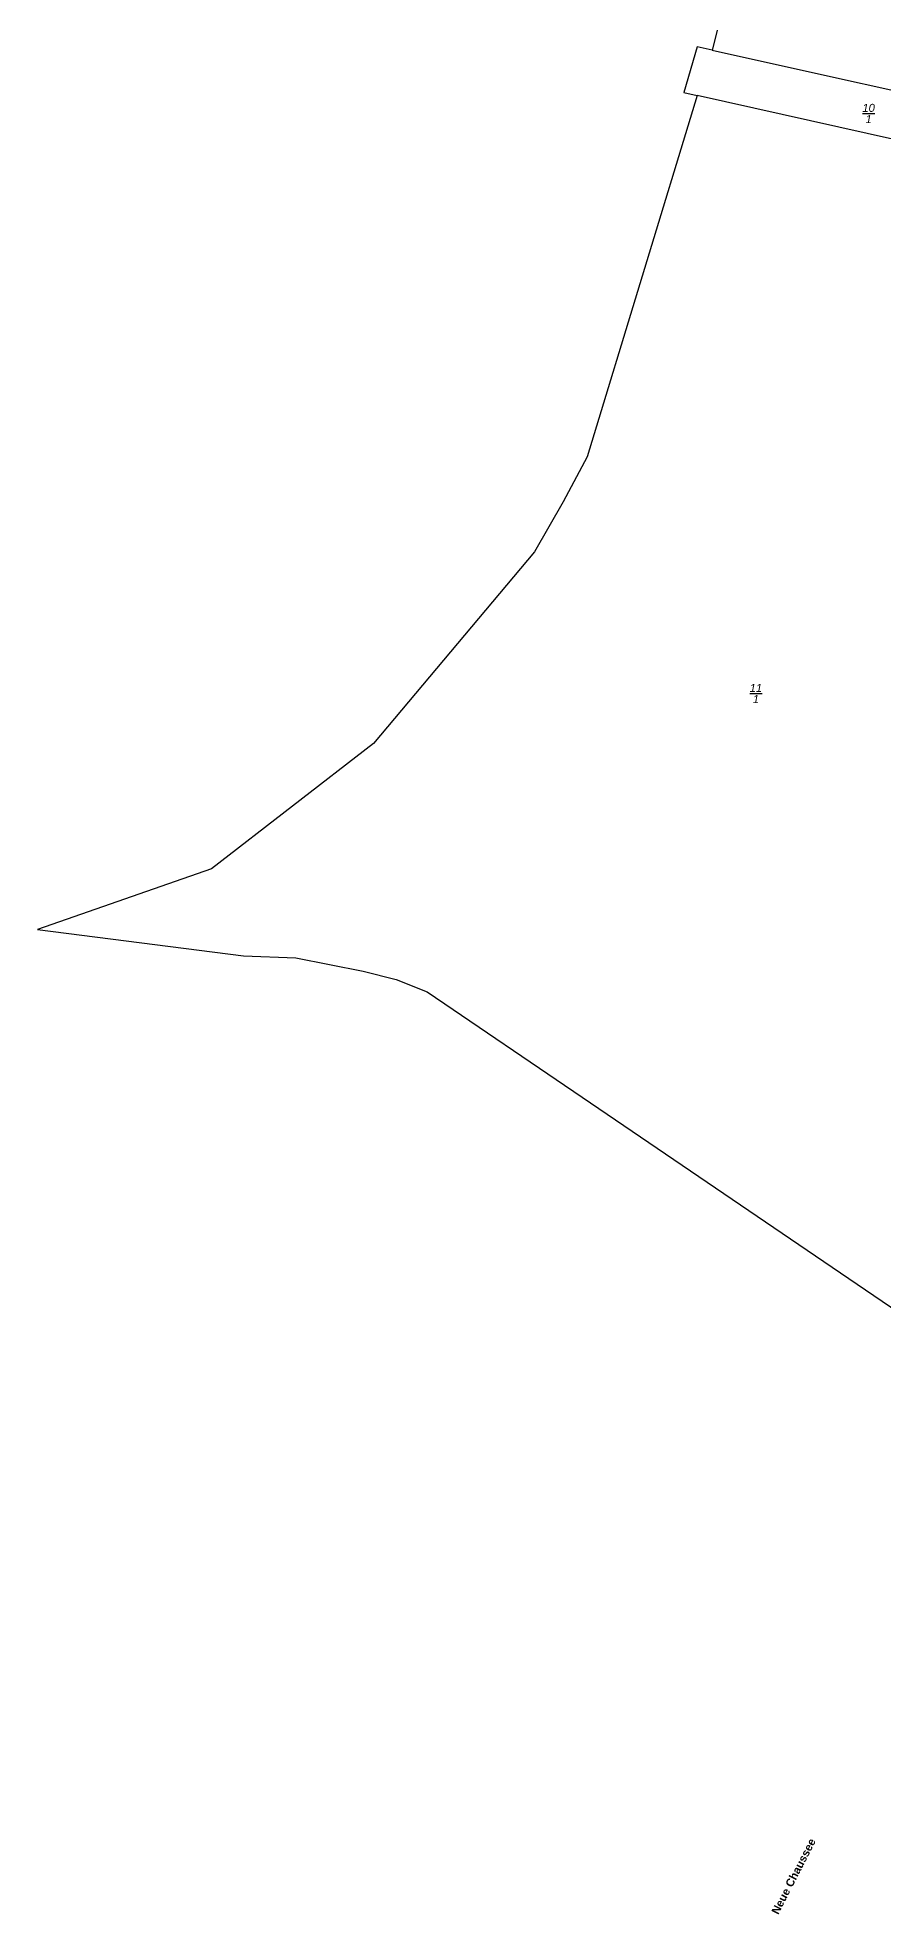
# Model space of a CAD drawing. Header units: metres. Extents: x -1420 to 2385, y 3887 to 7929.
# Drawn here: x 541 to 805, y 4654 to 5241 of the extents above; entities that cross this region are included whole.
import ezdxf

# ---------------------------------------------------------------- set-up
doc = ezdxf.new("R2010")
doc.units = ezdxf.units.M
doc.layers.add('03-Kataster', color=2, linetype='Continuous')
for name, color, linetype, plot in [('AP_PTO', 7, 'Continuous', False), ('AX_Festlegung', 7, 'Continuous', False), ('AX_Nutzung_Umgrenzung', 7, 'Continuous', False)]:
    doc.layers.add(name, color=color, linetype=linetype, plot=plot)
doc.styles.add('AX_4107', font='arialbd.ttf', dxfattribs={"height": 2.5})
doc.styles.add('AX_4115', font='ariali.ttf', dxfattribs={"height": 2.5})

msp = doc.modelspace()

# ---------------------------------------------------------------- linework, layer by layer
at = {"layer": '03-Kataster'}
for p, q in [((768.7, 5303.14), (751.92, 5236.87)), ((747.27, 5237.92), (743.13, 5223.6)), ((751.92, 5236.87), (747.27, 5237.92)), ((751.92, 5236.87), (780.5, 5230.51)), ((780.5, 5230.51), (897.13, 5204.56)), ((747.3, 5222.65), (712.88, 5109.77)), ((743.13, 5223.6), (747.3, 5222.65)), ((842, 5201.53), (747.3, 5222.65)), ((712.88, 5109.77), (705.39, 5095.76)), ((705.39, 5095.76), (696.48, 5080.07)), ((696.48, 5080.07), (646.13, 5020.27)), ((646.13, 5020.27), (595.56, 4981.08)), ((595.56, 4981.08), (541.21, 4962.06)), ((541.21, 4962.06), (605.5, 4953.83)), ((605.5, 4953.83), (621.92, 4953.2)), ((621.92, 4953.2), (642.96, 4949.08)), ((642.96, 4949.08), (653.23, 4946.43)), ((653.23, 4946.43), (662.87, 4942.62)), ((662.87, 4942.62), (711.34, 4909.66)), ((711.34, 4909.66), (839.89, 4822.2))]:
    msp.add_line(p, q, dxfattribs=at)
at = {"layer": 'AX_Festlegung', "color": 253, "linetype": 'Continuous', "lineweight": 18, "true_color": 0x999999, "flags": 128}
msp.add_lwpolyline([(943.04, 5179.29), (945.44, 5196.73), (935.58, 5201.4), (906.45, 5203.8), (902.77, 5204.1), (897.13, 5204.56), (780.5, 5230.51), (751.92, 5236.87), (747.27, 5237.92), (743.13, 5223.6), (747.3, 5222.65), (842, 5201.53), (850.37, 5199.65), (855.28, 5199.22), (903.92, 5188.17), (934.45, 5181.24), (943.04, 5179.29)], close=True, dxfattribs=at)
at = {"layer": 'AX_Nutzung_Umgrenzung', "color": 253, "linetype": 'Continuous', "lineweight": 18, "true_color": 0x999999, "flags": 128}
msp.add_lwpolyline([(945.44, 5196.73), (935.58, 5201.4), (906.45, 5203.8), (902.77, 5204.1), (897.13, 5204.56), (860.51, 5212.71), (856.58, 5213.58), (780.5, 5230.51), (751.92, 5236.87), (747.27, 5237.92), (743.13, 5223.6), (747.3, 5222.65), (842, 5201.53), (850.37, 5199.65), (855.28, 5199.22), (903.92, 5188.17), (934.45, 5181.24), (943.04, 5179.29), (945.44, 5196.73)], close=True, dxfattribs=at)

# ---------------------------------------------------------------- texts
at = {"layer": 'AP_PTO', "color": 18, "true_color": 0x000000, "style": 'AX_4107'}
msp.add_text('Neue Chaussee', height=2.5, rotation=62.92351, dxfattribs=at).set_placement((772.57, 4654.13))
at = {"layer": 'AP_PTO', "color": 18, "true_color": 0x000000, "char_height": 2.5, "attachment_point": 5, "style": 'AX_4115'}
for s, insert in [('\\S10/1;', (800.82, 5217.08)), ('\\S11/1;', (765.61, 5035.85))]:
    msp.add_mtext(s, dxfattribs=dict(at, insert=insert))

doc.saveas('drawing.dxf')
